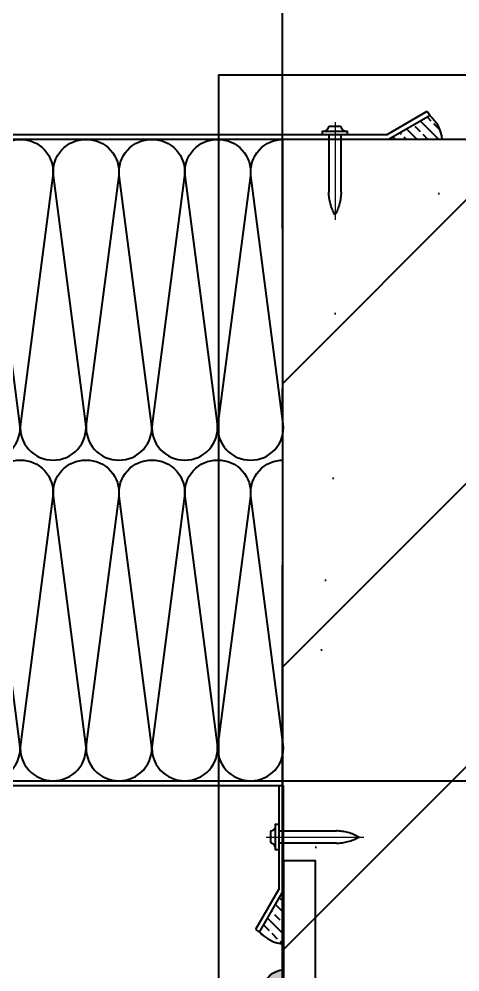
# Model space of a CAD drawing. Extents: x 6843040 to 15500510, y -6507076 to -4940511.
# Drawn here: x 7651870.5 to 7652008.1, y -6167043.5 to -6166746.4 of the extents above; entities that cross this region are included whole.
import ezdxf
from ezdxf.enums import TextEntityAlignment as Align

# ---------------------------------------------------------------- set-up
doc = ezdxf.new("R2010")
doc.units = 0
doc.header["$LTSCALE"] = 1000
doc.header["$MEASUREMENT"] = 0
for name, pattern in [('ACAD_ISO04W100', [30.5, 24, -3, 0.5, -3]), ('CENTER', [50.800000000000004, 31.75, -6.35, 6.35, -6.35]), ('DOTE', [2.4200000000000004, 2, -0.2, 0.02, -0.2]), ('HIDDEN', [0.375, 0.25, -0.125])]:
    doc.linetypes.add(name, pattern=pattern)
for name, color, linetype in [('DOTE', 8, 'DOTE'), ('E_LINE_1', 1, 'Continuous'), ('GC', 3, 'Continuous'), ('LT-dim 1', 3, 'Continuous'), ('LT-dim 5', 3, 'Continuous'), ('LT-dim 50', 253, 'Continuous'), ('LT-Fill-玻璃1', 14, 'Continuous'), ('LT-中线', 6, 'Continuous'), ('LT-文字标注', 7, 'Continuous'), ('PUB_HATCH', 8, 'Continuous'), ('WELDING', 1, 'Continuous'), ('实体', 7, 'Continuous'), ('批荡层', 213, 'Continuous'), ('紧固件', 40, 'Continuous')]:
    doc.layers.add(name, color=color, linetype=linetype)
doc.styles.add('LT-文字标注', font='romans.shx', dxfattribs={"width": 0.8, "bigfont": 'gbhzfs.shx'})

# ---------------------------------------------------------------- blocks, each defined once
blk = doc.blocks.new('LT-BLK-20220127160324', base_point=(-28533.22878983965, -2765.200322864111))
at = {"color": 1, "linetype": 'ACAD_ISO04W100', "ltscale": 0.4}
for p, q in [((-28777.79650946474, -2715.166449711192), (-28533.22878983943, -2715.166449711192)), ((-28521.34176281607, -2765.200322864112), (-28586.01604931476, -2765.200322864112)), ((-28777.79650946474, -2815.200322864112), (-28533.22878983943, -2815.200322864112))]:
    blk.add_line(p, q, dxfattribs=at)
at = {"layer": 'GC', "color": 3}
blk.add_lwpolyline([(-28543.22878983943, -2865.200322864112), (-28543.22878983943, -2665.200322864112), (-28533.22878983943, -2665.200322864112), (-28533.22878983943, -2865.200322864112)], close=True, dxfattribs=at)
for points in [[(-28543.22878983943, -2709.166449711192), (-28768.22878983943, -2709.166449711192)], [(-28768.22878983943, -2709.166449711192), (-28768.22878983943, -2733.166449711192), (-28708.22878983943, -2733.166449711192), (-28708.22878983943, -2721.166449711192)], [(-28543.22878983943, -2809.200322864112), (-28768.22878983943, -2809.200322864112)], [(-28768.22878983943, -2809.200322864112), (-28768.22878983943, -2833.200322864112), (-28708.22878983943, -2833.200322864112), (-28708.22878983943, -2821.200322864112)]]:
    blk.add_lwpolyline(points, dxfattribs=at)
at = {"layer": 'GC', "ltscale": 3}
for points in [[(-28768.22878983943, -2721.166449711192), (-28543.22878983943, -2721.166449711192)], [(-28768.22878983943, -2821.200322864112), (-28543.22878983943, -2821.200322864112)]]:
    blk.add_lwpolyline(points, dxfattribs=at)
at = {"layer": 'LT-文字标注', "style": 'LT-文字标注', "width": 0.8}
blk.add_text('MJ-01', height=6, rotation=270, dxfattribs=at).set_placement((-28541.59687122377, -2776.851695046294), align=Align.BOTTOM_RIGHT)
blk = doc.blocks.new('LT-BLK-20240910174306', base_point=(-5314322.416525414, -274178.3343760101))
at = {"layer": 'WELDING'}
h = blk.add_hatch(color=256, dxfattribs=at)
h.dxf.hatch_style = 1
edge = h.paths.add_edge_path()
edge.add_line((-5314332.416525424, -274112.3343760101), (-5314332.416525424, -274118.3343760101))
edge.add_line((-5314332.416525424, -274118.3343760101), (-5314338.416525424, -274118.3343760101))
edge.add_arc((-5314332.416525424, -274118.3343760101), 6, 90, 180, ccw=False)
blk.add_lwpolyline([(-5314332.416525424, -274112.3343760101), (-5314332.416525424, -274118.3343760101), (-5314338.416525424, -274118.3343760101, -0.414213562373094)], format="xyb", close=True, dxfattribs=at)
at = {"layer": 'LT-dim 50', "xscale": -1}
blk.add_blockref('LT-BLK-20220127160324', (-5314332.416525414, -274178.3343760101), dxfattribs=at)
blk = doc.blocks.new('LT-BLK-20230218091845', base_point=(395239.0870920994, 252820.6931667216))
at = {"layer": 'LT-Fill-玻璃1'}
h = blk.add_hatch(dxfattribs=at)
h.set_pattern_fill('ANSI33', color=8, scale=0.75, style=0)
h.set_pattern_definition([(45, (0, 0), (-3.367596045400933, 3.367596045400933), []), (45, (3.3675975, 0), (-3.367596045400933, 3.367596045400933), [2.38125, -1.190625])])
edge = h.paths.add_edge_path()
edge.add_line((395239.0870920995, 252820.6931667213), (395252.0774720158, 252813.1931673797))
edge.add_arc((395244.3931078882, 252821.7790310139), 11.52243491589128, 311.8286027163969, 333.210536880252)
edge.add_arc((395244.3931078868, 252821.7790310151), 11.5224349176311, 333.2105368778266, 354.5924710384851)
edge.add_line((395255.8642632413, 252820.6931667213), (395239.0870920995, 252820.6931667213))
at = {"layer": 'LT-dim 5'}
blk.add_arc((395244.3931078864, 252821.7790310152), 11.52243491803174, 311.8286027185239, 354.5924710385319, dxfattribs=at)
blk = doc.blocks.new('LT-BLK-20240528163730', base_point=(-326528.041295993, 67956.2288645505))
at = {"layer": 'LT-中线'}
for p, q in [((-326529.3292597717, 67957.08914607074), (-326536.8292591135, 67944.09876615429)), ((-326528.041295993, 67956.2288645505), (-326529.3292597717, 67957.08914607074)), ((-326535.3292591935, 67943.66857168314), (-326528.041295993, 67956.2288645505)), ((-326536.8292591936, 67944.0987660157), (-326536.8292591936, 67911.33901212143)), ((-326535.3292591936, 67911.33901212143), (-326535.3292591936, 67943.66857168308))]:
    blk.add_line(p, q, dxfattribs=at)
at = {"layer": 'LT-Fill-玻璃1', "rotation": 90.00000000172149}
blk.add_blockref('LT-BLK-20230218091845', (-326536.8292591136, 67944.00837725072), dxfattribs=at)
blk = doc.blocks.new('sd425')
at = {"layer": '实体', "color": 1, "linetype": 'CENTER', "lineweight": 18}
blk.add_line((-0.04871903290131741, 3.919735350630617), (-0.04871903290131741, -26.61543915394304), dxfattribs=at)
at = {"layer": '紧固件', "color": 40}
blk.add_lwpolyline([(3.999196224301613, 0), (-3.999196224302068, 0), (-3.999196224302068, 0.9847774869713248), (3.999196224301613, 0.9847774869713248)], close=True, dxfattribs=at)
blk.add_lwpolyline([(-3.499196862180725, 0.9847774869713248, 0.3424338655934447), (-2.045032946706215, 2.106657444610164, -0.3502208192078309), (-1.560311641547742, 2.475888729230292), (1.566701022911275, 2.475888729230292, -0.3419987131197174), (2.050224319064, 2.100115896151237, 0.3485554434816476), (3.500794207520812, 0.9847774869713248)], format="xyb", dxfattribs=at)
at = {"layer": '紧固件', "color": 40, "linetype": 'HIDDEN', "ltscale": 2}
blk.add_lwpolyline([(1.86725199659395, 0), (1.86725199659395, -17.99662005964638, -0.1316415762669058), (-0.04392699687832646, -24.99357617320015, -0.1315314132238364), (-1.932731718799914, -17.99662005964615), (-1.932743155576645, 0)], format="xyb", dxfattribs=at)
blk = doc.blocks.new('LT-BLK-20240528163734', base_point=(-326528.041295993, 67956.2288645505))
at = {"rotation": 270}
blk.add_blockref('sd425', (-326535.3292591936, 67927.35857025624), dxfattribs=at)
at = {"layer": 'LT-dim 50'}
blk.add_blockref('LT-BLK-20240528163730', (-326528.041295993, 67956.2288645505), dxfattribs=at)
blk = doc.blocks.new('LT-BLK-20240910180156', base_point=(-5314482.16671394, -280328.3343760425, -1.386131914957855e-08))
at = {"layer": 'LT-dim 1', "extrusion": (0, 1.224646799147353e-16, -1)}
for points in [[(5314424.666714381, -280103.3346937987, -0.451718), (5314414.470829888, -280092.0746937987), (5314424.584821047, -280014.5946537987, 0.451718), (5314414.388936554, -280003.3346937987, 0.451718), (5314404.193052061, -280014.5946537987), (5314414.307030065, -280092.0746937987, -0.451718), (5314404.111158728, -280103.3346937987, -0.451718), (5314393.915274234, -280092.0746937987), (5314404.029265394, -280014.5946537987, 0.451718), (5314393.8333809, -280003.3346937987, 0.451718), (5314383.637496407, -280014.5946537987), (5314393.751474411, -280092.0746937987, -0.451718), (5314383.555603074, -280103.3346937987, -0.451718), (5314373.359718581, -280092.0746937987), (5314383.47370974, -280014.5946537987, 0.451718), (5314373.277825247, -280003.3346937987, 0.451718), (5314363.081940754, -280014.5946537987), (5314373.195918757, -280092.0746937987, -0.451718), (5314363.00004742, -280103.3346937987, -0.451718), (5314352.804162927, -280092.0746937987), (5314362.918154087, -280014.5946537987, 0.451718), (5314352.722269594, -280003.3346937987, 0.451718), (5314342.526385101, -280014.5946537987), (5314352.640363105, -280092.0746937987, -0.451718), (5314342.444491766, -280103.3346937987, -0.451718), (5314332.248607274, -280092.0746937987), (5314342.362598433, -280014.5946537987, 0.451718), (5314332.16671394, -280003.3346937987)], [(5314424.666714381, -280203.3346937987, -0.451718), (5314414.470829888, -280192.0746937987), (5314424.584821047, -280114.5946537987, 0.451718), (5314414.388936554, -280103.3346937987, 0.451718), (5314404.193052061, -280114.5946537987), (5314414.307030065, -280192.0746937987, -0.451718), (5314404.111158728, -280203.3346937987, -0.451718), (5314393.915274234, -280192.0746937987), (5314404.029265394, -280114.5946537987, 0.451718), (5314393.8333809, -280103.3346937987, 0.451718), (5314383.637496407, -280114.5946537987), (5314393.751474411, -280192.0746937987, -0.451718), (5314383.555603074, -280203.3346937987, -0.451718), (5314373.359718581, -280192.0746937987), (5314383.47370974, -280114.5946537987, 0.451718), (5314373.277825247, -280103.3346937987, 0.451718), (5314363.081940754, -280114.5946537987), (5314373.195918757, -280192.0746937987, -0.451718), (5314363.00004742, -280203.3346937987, -0.451718), (5314352.804162927, -280192.0746937987), (5314362.918154087, -280114.5946537987, 0.451718), (5314352.722269594, -280103.3346937987, 0.451718), (5314342.526385101, -280114.5946537987), (5314352.640363105, -280192.0746937987, -0.451718), (5314342.444491766, -280203.3346937987, -0.451718), (5314332.248607274, -280192.0746937987), (5314342.362598433, -280114.5946537987, 0.451718), (5314332.16671394, -280103.3346937987)]]:
    blk.add_lwpolyline(points, format="xyb", dxfattribs=at)
at = {"layer": 'LT-中线'}
for p, q in [((-5314528.636973075, -280204.8591101638), (-5314332.16671394, -280204.8591101638)), ((-5314527.136973075, -280203.3343760177), (-5314332.16671394, -280203.3343760177))]:
    blk.add_line(p, q, dxfattribs=at)
for points in [[(-5314332.16671394, -280003.3343759979), (-5314514.41731522, -280003.334376024), (-5314514.41731522, -280001.8343760163)], [(-5314512.917315219, -280001.8343760167), (-5314332.16671394, -280001.8343760582)]]:
    blk.add_lwpolyline(points, dxfattribs=at)
at = {"layer": 'LT-dim 1', "ltscale": 1000}
blk.add_blockref('LT-BLK-20240910174306', (-5314322.16671394, -280328.3343760425), dxfattribs=at)
at = {"layer": 'LT-dim 50', "xscale": -1, "rotation": 270}
blk.add_blockref('LT-BLK-20240528163734', (-5314287.276861511, -279994.5464128419), dxfattribs=at)
at = {"layer": 'LT-dim 50', "rotation": 180}
blk.add_blockref('LT-BLK-20240528163734', (-5314340.95467714, -280249.7489625928), dxfattribs=at)

msp = doc.modelspace()

# ---------------------------------------------------------------- hatches: boundary and pattern name
at = {"layer": 'PUB_HATCH'}
h = msp.add_hatch(dxfattribs=at)
h.set_pattern_fill('钢筋混凝土', color=256, scale=25, style=0)
h.set_pattern_definition([(45, (3825, 3999.999999994412), (-44.19417382415921, 44.19417382415922), []), (49.99999999999999, (3825, 3999.999999994412), (179.3150456501884, -15.68803374564878), [18.75, -206.25]), (355, (3825, 3999.999999994412), (-34.68783340325, 188.048033425003), [15, -165]), (100.4514, (3839.942920000292, 3998.692664994858), (144.6273454285054, 172.3598855152384), [15.9350475, -175.285528]), (46.18420000000002, (3825, 4049.999999994412), (266.8102621564111, -41.37975358225452), [28.12499999999998, -309.3749999999997]), (96.6356, (3847.234186249785, 4046.551673244685), (233.6656763871758, 243.5294677251104), [23.902572, -262.92825]), (351.1842, (3825, 4049.999999994412), (233.6654862834068, 243.5296502313311), [22.5, -247.5]), (21, (3850, 4037.499999994412), (149.2267630296154, -100.6547226663347), [18.75, -206.25]), (326.0000000000001, (3850, 4037.499999994412), (60.82883298039543, 181.2875112617133), [15, -165]), (71.4514, (3862.435558250174, 4029.112098494545), (210.0556571453725, 80.6326241774881), [15.9350475, -175.285528]), (37.50000000000001, (3825, 3999.999999994412), (3.039963829322667, 83.22346345782788), [0, -163, 0, -167.5, 0, -165.625]), (7.499999999999999, (3825, 3999.999999994412), (65.76738436053715, 98.60292797059006), [0, -95.5, 0, -159.25, 0, -63.125]), (327.5, (3769.25, 3999.999999994412), (133.4556090431022, -5.638717933594939), [0, -62.5, 0, -195, 0, -258.75]), (317.5, (3744.25, 3999.999999994412), (145.7965423355966, 25.02624558307943), [0, -81.25, 0, -129.5, 0, -183.75])])
h.paths.add_polyline_path([(7651952.694658224, -6166783.889315872), (7651952.694658224, -6168483.889315872), (7652452.694658224, -6168483.889315872), (7652452.694658224, -6167113.889315872), (7652986.679203224, -6167113.889315872), (7652986.679203224, -6166983.889315872), (7652152.694658224, -6166983.889315872), (7652152.694658224, -6166783.889315872)])

# ---------------------------------------------------------------- linework, layer by layer
at = {"layer": 'DOTE', "ltscale": 0.25}
msp.add_line((7651952.694658224, -6180726.673791605), (7651952.694658224, -6152883.889315866), dxfattribs=at)
at = {"layer": 'DOTE', "linetype": 'DOTE', "ltscale": 0.25}
msp.add_lwpolyline([(7650552.694658224, -6166983.889315872), (7652986.679203224, -6166983.889315872)], dxfattribs=at)
at = {"layer": 'E_LINE_1'}
msp.add_lwpolyline([(7651952.694658224, -6166783.889315872), (7651952.694658224, -6168483.889315872), (7652452.694658224, -6168483.889315872), (7652452.694658224, -6167113.889315872), (7652986.679203224, -6167113.889315872), (7652986.679203224, -6166983.889315872), (7652152.694658224, -6166983.889315872), (7652152.694658224, -6166783.889315872), (7651952.694658224, -6166783.889315872)], dxfattribs=at)
at = {"layer": '批荡层'}
msp.add_lwpolyline([(7652986.679203224, -6166963.889315872), (7652172.694658224, -6166963.889315872), (7652172.694658224, -6166763.889315872), (7651932.694658224, -6166763.889315872), (7651932.694658224, -6168503.889315872), (7652472.694658224, -6168503.889315872), (7652472.694658224, -6167133.889315872), (7652986.679203224, -6167133.889315872)], dxfattribs=at)

# ---------------------------------------------------------------- block references
at = {"layer": 'LT-dim 1', "ltscale": 1000}
msp.add_blockref('LT-BLK-20240910180156', (7651803.054738375, -6167108.889315916, -1.386131914957855e-08), dxfattribs=at)

doc.saveas('drawing.dxf')
